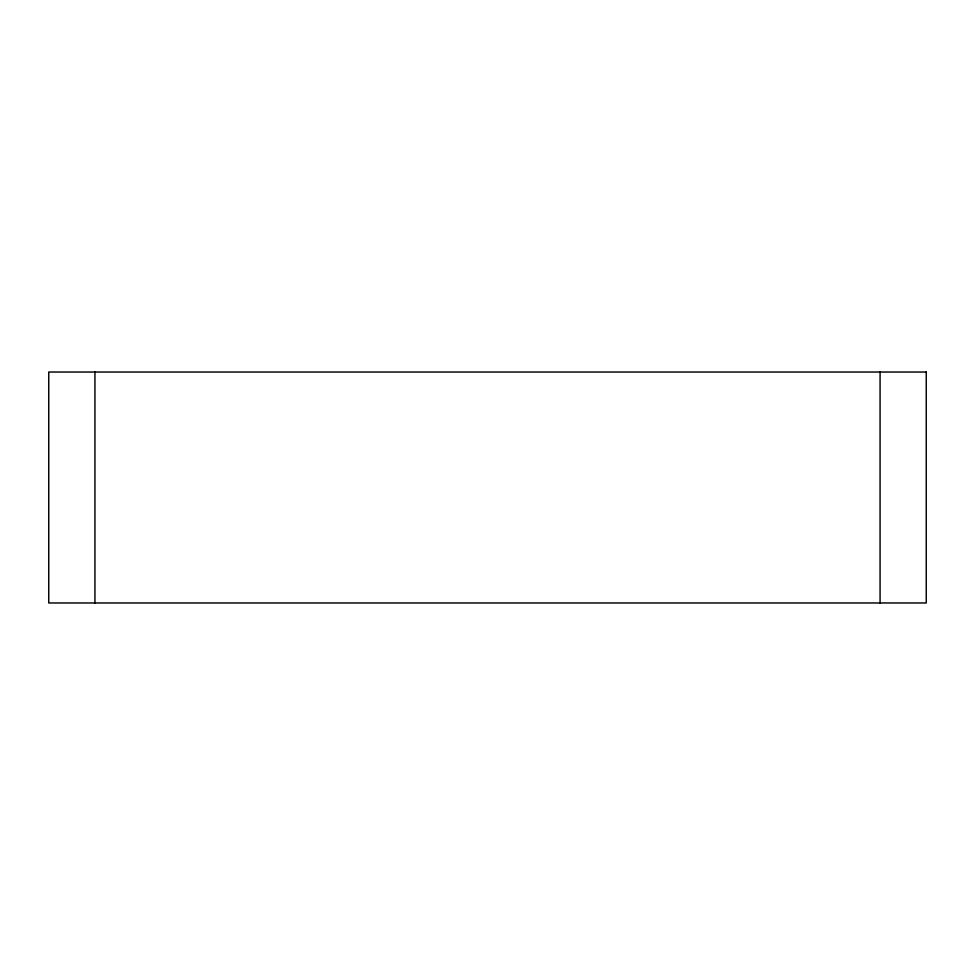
<?xml version="1.0" encoding="UTF-8"?>
<svg xmlns="http://www.w3.org/2000/svg" width="975" height="975" viewBox="0 0 975 975"><rect width="100%" height="100%" fill="white"/><g stroke="black" fill="none" stroke-linecap="round" stroke-linejoin="round"><path stroke-width="1.46" d="M880.072 372.036L880.072 602.964M94.928 372.036L94.928 602.964M926.25 372.036L48.75 372.036L48.75 602.964L926.25 602.964L926.25 372.036"/></g></svg>
